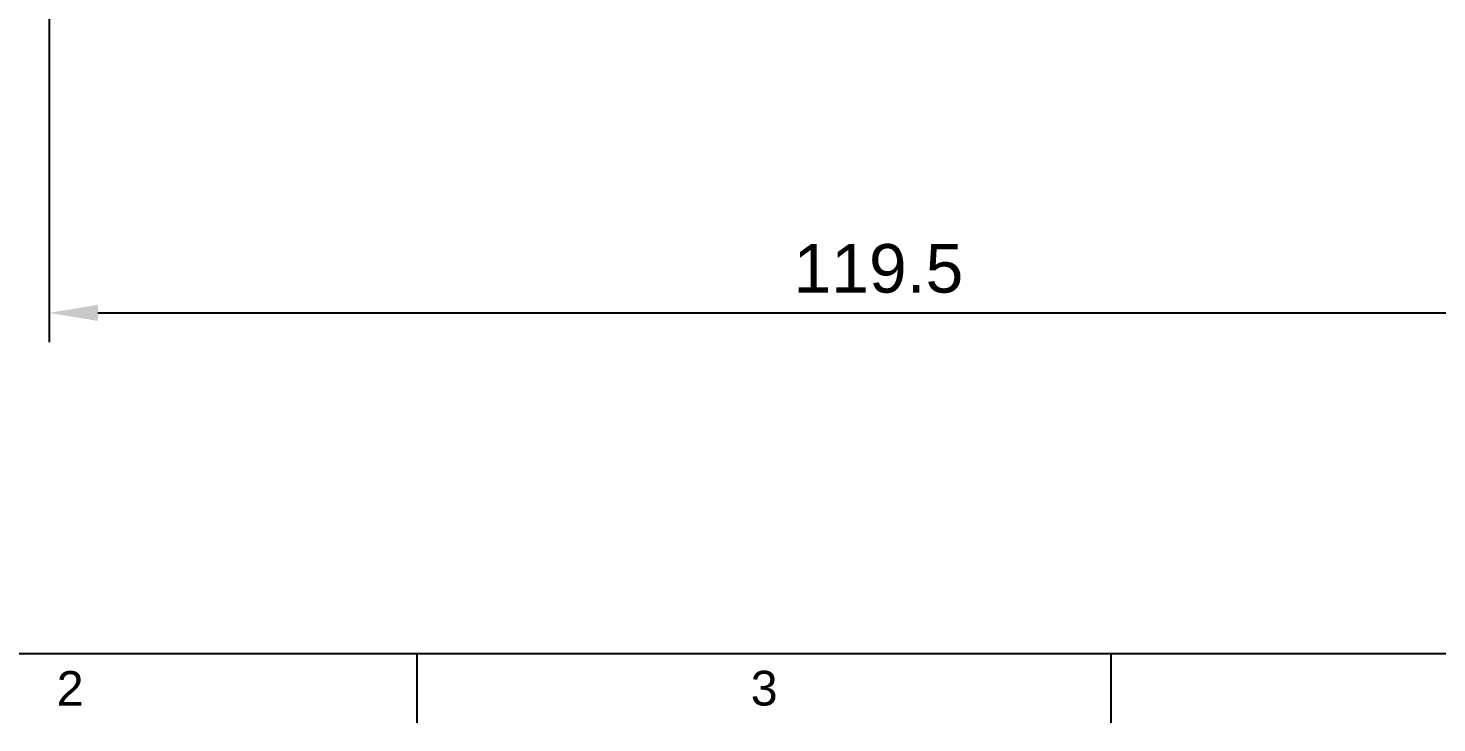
# Model space of a CAD drawing. Header units: millimetres. Extents: x 0 to 420, y 0 to 297.
# Drawn here: x 87 to 188.5, y 5 to 55.1 of the extents above; entities that cross this region are included whole.
import ezdxf
from ezdxf.enums import TextEntityAlignment as Align

# ---------------------------------------------------------------- set-up
doc = ezdxf.new("R2010")
doc.units = ezdxf.units.MM
doc.header["$LTSCALE"] = 0.75
doc.layers.add('Border', color=7, linetype='Continuous', lineweight=25)
doc.layers.add('Dimensions', color=7, linetype='Continuous', lineweight=25)
doc.styles.add('FusionTitle', font='arial.ttf')
doc.styles.get("Standard").update_dxf_attribs({"font": 'arial.ttf'})
doc.dimstyles.new('ISO-25', dxfattribs={"dimtxt": 3.5, "dimasz": 3.5, "dimexe": 2.1, "dimexo": 2.1, "dimgap": 1.4, "dimtad": 1, "dimzin": 12, "dimdsep": 46, "dimtxsty": 'Standard', "dimcen": 0, "dimclrd": 256, "dimclre": 256, "dimclrt": 256, "dimazin": 3, "dimtp": 0.1, "dimtm": 0.1, "dimtfac": 0.714286, "dimtmove": 0, "dimatfit": 3, "dimfxl": 1, "dimtzin": 12, "dimarcsym": 0})

# ---------------------------------------------------------------- blocks, each defined once
blk = doc.blocks.new('ISO_A3_SHEET')
at = {"layer": 'Border'}
for p, q in [((20, 10), (410, 10)), ((115, 5), (115, 10)), ((165, 5), (165, 10))]:
    blk.add_line(p, q, dxfattribs=at)
at = {"layer": 'Border', "style": 'FusionTitle'}
for s, p in [('2', (90, 7.5)), ('3', (140, 7.5))]:
    blk.add_text(s, height=2.5, dxfattribs=at).set_placement(p, align=Align.MIDDLE)
blk = doc.blocks.new('*D8')
at = {"layer": 'Defpoints', "color": 0, "transparency": 16777216}
for p in [(207.961026, 113.56485), (88.497735, 92.103145), (207.961026, 34.550201)]:
    blk.add_point(p, dxfattribs=at)
at = {"layer": 'Dimensions', "lineweight": -2, "transparency": 16777216}
for p, q in [((207.961026, 111.46485), (207.961026, 32.450201)), ((88.497735, 90.003145), (88.497735, 32.450201)), ((91.997735, 34.550201), (204.461026, 34.550201))]:
    blk.add_line(p, q, dxfattribs=at)
at = {"layer": 'Dimensions', "transparency": 16777216}
for points in [[(91.997735, 35.133534), (91.997735, 33.966868), (88.497735, 34.550201)], [(204.461026, 35.133534), (204.461026, 33.966868), (207.961026, 34.550201)]]:
    blk.add_solid(points, dxfattribs=at)
at = {"layer": 'Dimensions', "transparency": 16777216, "insert": (148.22938, 37.737207), "char_height": 3.5, "attachment_point": 5}
blk.add_mtext('119.5', dxfattribs=at)

msp = doc.modelspace()

# ---------------------------------------------------------------- block references
at = {"layer": 'Border'}
msp.add_blockref('ISO_A3_SHEET', (0, 0), dxfattribs=at)

# ---------------------------------------------------------------- dimensions: what is measured, and where the dimension line sits
at = {"layer": 'Dimensions'}
dim = msp.add_linear_dim(base=(207.961, 34.55), p1=(88.498, 92.103), p2=(207.961, 113.565), dimstyle='ISO-25', override={"dimdec": 1, "dimlfac": 1, "dimtdec": 1}, dxfattribs=at)
dim.commit()
dim.dimension.update_dxf_attribs({"geometry": '*D8', "text_midpoint": (148.229, 34.55), "dimtype": 160})

doc.saveas('drawing.dxf')
